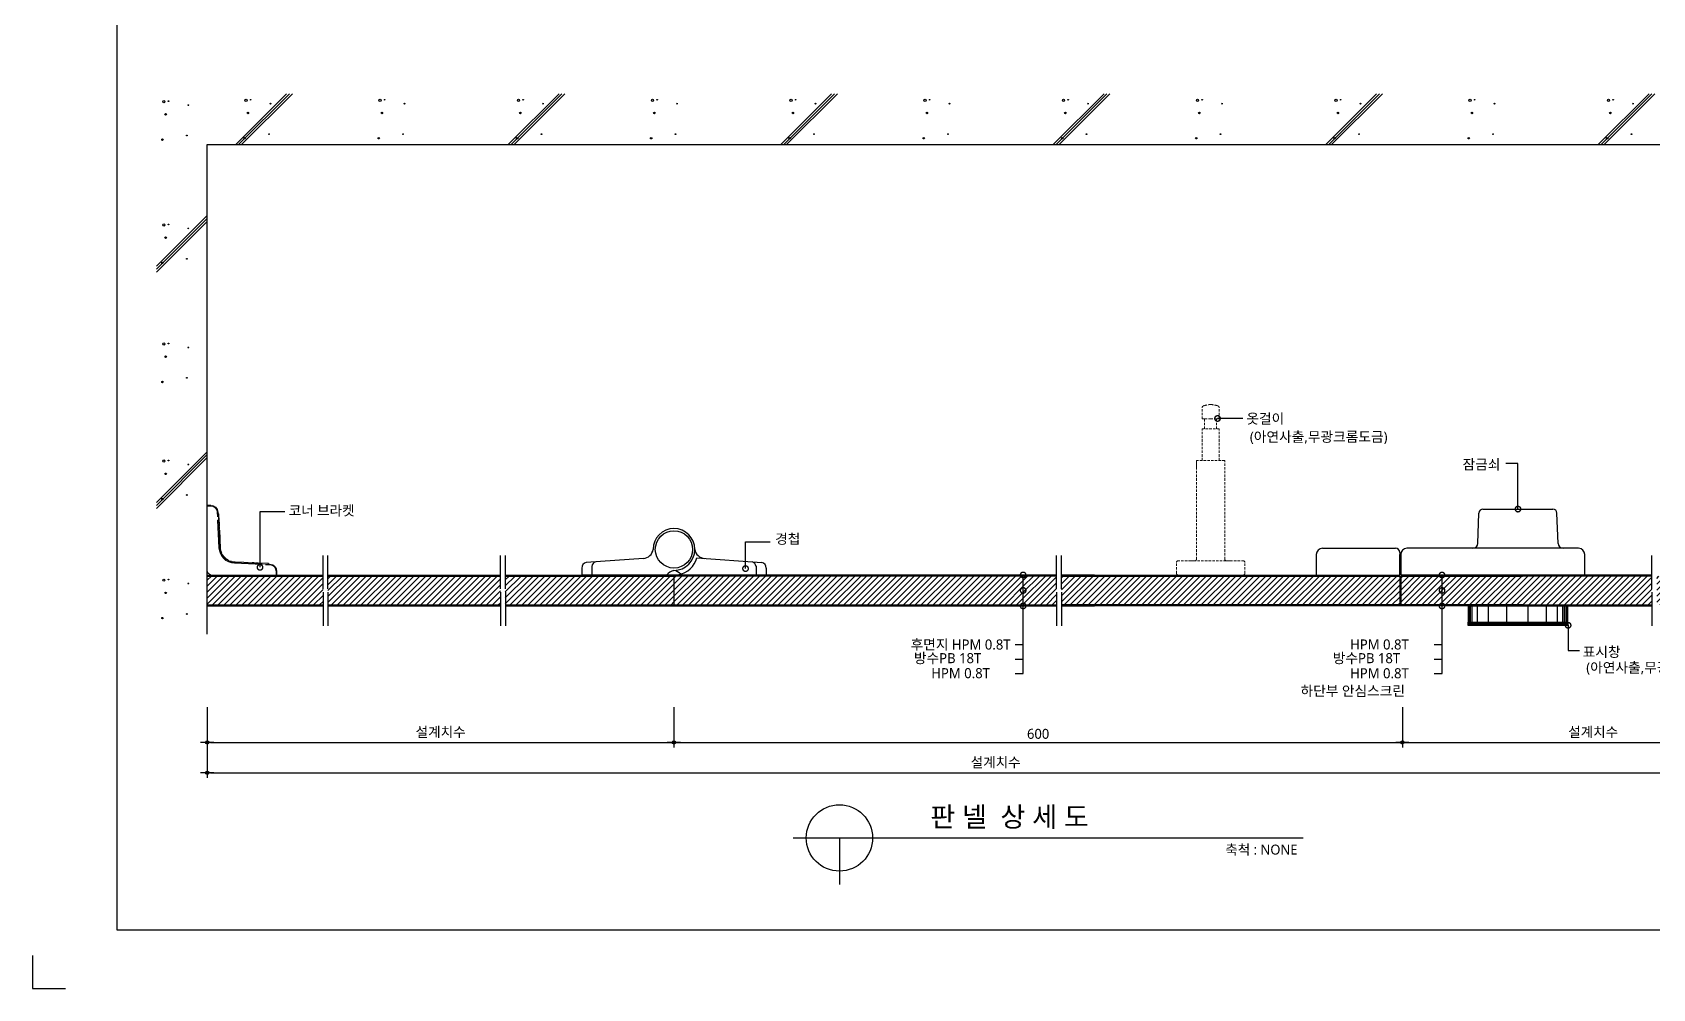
# Model space of a CAD drawing. Extents: x -256 to 8104, y -176 to 5714.
# Drawn here: x -256 to 4629, y -176 to 2705 of the extents above; entities that cross this region are included whole.
import ezdxf
from ezdxf.enums import TextEntityAlignment as Align

# ---------------------------------------------------------------- set-up
doc = ezdxf.new("R2010")
doc.units = 0
doc.header["$LTSCALE"] = 30
doc.linetypes.add('HIDDEN', pattern=[0.375, 0.25, -0.125])
doc.layers.get('0').update_dxf_attribs({"linetype": 'CONTINUOUS'})
doc.layers.get('DEFPOINTS').update_dxf_attribs({"linetype": 'CONTINUOUS'})
for name, color, linetype in [('02---제품선', 4, 'CONTINUOUS'), ('C', 2, 'CONTINUOUS'), ('DIM', 7, 'CONTINUOUS'), ('HID', 9, 'HIDDEN'), ('TIT', 3, 'CONTINUOUS'), ('경첩', 4, 'CONTINUOUS'), ('문자', 3, 'CONTINUOUS'), ('부자재', 4, 'CONTINUOUS'), ('잠금쇠(회전형)', 4, 'CONTINUOUS'), ('치수', 1, 'CONTINUOUS'), ('판넬', 2, 'CONTINUOUS'), ('해치', 8, 'CONTINUOUS')]:
    doc.layers.add(name, color=color, linetype=linetype)
doc.styles.add('돋움', font='malgun.ttf')
doc.dimstyles.new('10', dxfattribs={"dimscale": 10, "dimtxt": 3, "dimasz": 1, "dimexe": 1.5, "dimexo": 2, "dimgap": 1, "dimtad": 1, "dimdec": 0, "dimlunit": 6, "dimtxsty": '돋움', "dimblk": 'DIMDOT', "dimcen": -1, "dimdle": 1.5, "dimclrt": 3, "dimazin": 3, "dimtfac": 1, "dimtdec": 0, "dimtix": 1, "dimtmove": 2, "dimatfit": 3, "dimldrblk": 'DIMDOT', "dimarcsym": 0})
pattern_1 = [(45, (139939.411, 92.074), (-8.980256, 8.980256), [])]

# ---------------------------------------------------------------- blocks, each defined once
blk = doc.blocks.new('DIMDOT')
at = {"linetype": 'Continuous'}
blk.add_line((-2, 0), (2, 0), dxfattribs=at)
for radius in [0.5, 0.25]:
    blk.add_circle((0, 0), radius, dxfattribs=at)
blk = doc.blocks.new('*D471')
at = {"layer": 'DEFPOINTS', "color": 0}
for p in [(148592.8, 867.6), (149999.9, 867.6), (149999.9, 741.9)]:
    blk.add_point(p, dxfattribs=at)
at = {"layer": 'DIM', "color": 0, "lineweight": -2, "ltscale": 10}
for p, q in [((148592.8, 847.6), (148592.8, 726.9)), ((149999.9, 847.6), (149999.9, 726.9)), ((148602.8, 741.9), (149989.9, 741.9))]:
    blk.add_line(p, q, dxfattribs=at)
at = {"layer": 'DIM', "color": 0, "lineweight": -2, "xscale": 10, "yscale": 10, "zscale": 10, "rotation": 180}
blk.add_blockref('DIMDOT', (148592.8, 741.9), dxfattribs=at)
at = {"layer": 'DIM', "color": 0, "lineweight": -2, "xscale": 10, "yscale": 10, "zscale": 10}
blk.add_blockref('DIMDOT', (149999.9, 741.9), dxfattribs=at)
at = {"layer": 'DIM', "color": 3, "insert": (149296.4, 771.5), "char_height": 30, "attachment_point": 5, "style": '돋움'}
blk.add_mtext('설계치수', dxfattribs=at)
blk = doc.blocks.new('*D472')
at = {"layer": 'DEFPOINTS', "color": 0}
for p in [(148592.8, 867.6), (153346.7, 867.6), (153346.7, 650.4)]:
    blk.add_point(p, dxfattribs=at)
at = {"layer": 'DIM', "color": 0, "lineweight": -2, "ltscale": 10}
for p, q in [((148592.8, 847.6), (148592.8, 635.4)), ((153346.7, 847.6), (153346.7, 635.4)), ((148602.8, 650.4), (153336.7, 650.4))]:
    blk.add_line(p, q, dxfattribs=at)
at = {"layer": 'DIM', "color": 0, "lineweight": -2, "xscale": 10, "yscale": 10, "zscale": 10, "rotation": 180}
blk.add_blockref('DIMDOT', (148592.8, 650.4), dxfattribs=at)
at = {"layer": 'DIM', "color": 0, "lineweight": -2, "xscale": 10, "yscale": 10, "zscale": 10}
blk.add_blockref('DIMDOT', (153346.7, 650.4), dxfattribs=at)
at = {"layer": 'DIM', "color": 3, "insert": (150969.8, 680.1), "char_height": 30, "attachment_point": 5, "style": '돋움'}
blk.add_mtext('설계치수', dxfattribs=at)
blk = doc.blocks.new('_DOTSMALL')
at = {"color": 0, "linetype": 'ByBlock', "const_width": 0.5}
blk.add_lwpolyline([(-0.0625, 0, 1), (0.0625, 0, 1)], format="xyb", close=True, dxfattribs=at)
blk = doc.blocks.new('A$C63EC304E')
at = {"layer": '치수', "color": 1, "xscale": 2.5, "yscale": 2.5, "zscale": 2.5, "rotation": 234.3098741996962}
blk.add_blockref('_DOTSMALL', (0.31, 0.31), dxfattribs=at)
blk = doc.blocks.new('A$C2BC9653E')
at = {"layer": '치수', "xscale": 0.3333333333333333, "yscale": 0.3333333333333333, "zscale": 0.3333333333333333}
blk.add_blockref('A$C63EC304E', (0, 0), dxfattribs=at)
blk = doc.blocks.new('A$C7FC71301')
at = {"layer": '치수', "rotation": 180}
blk.add_blockref('A$C2BC9653E', (0.21, 0.21), dxfattribs=at)
blk = doc.blocks.new('A$C4A20372B')
at = {"layer": '치수'}
blk.add_blockref('A$C7FC71301', (0, 0), dxfattribs=at)
blk = doc.blocks.new('A$C566469F5')
at = {"layer": '치수'}
blk.add_blockref('A$C4A20372B', (0, 0), dxfattribs=at)
blk = doc.blocks.new('A$C7E317CD4')
at = {"layer": '해치', "xscale": 2, "yscale": 2, "zscale": 2}
blk.add_blockref('A$C566469F5', (0, 0), dxfattribs=at)
blk = doc.blocks.new('A$C601D7F27')
at = {"layer": '치수'}
blk.add_blockref('A$C7E317CD4', (0, 0), dxfattribs=at)
blk = doc.blocks.new('A$C38802C08')
at = {"layer": '치수'}
blk.add_blockref('A$C601D7F27', (0, 0), dxfattribs=at)
blk = doc.blocks.new('*D473')
at = {"layer": 'DEFPOINTS', "color": 0}
for p in [(152195.9, 867.6), (153346.7, 867.6), (153346.7, 741.9)]:
    blk.add_point(p, dxfattribs=at)
at = {"layer": 'DIM', "color": 0, "lineweight": -2, "ltscale": 10}
for p, q in [((152195.9, 847.6), (152195.9, 726.9)), ((153346.7, 847.6), (153346.7, 726.9)), ((152205.9, 741.9), (153336.7, 741.9))]:
    blk.add_line(p, q, dxfattribs=at)
at = {"layer": 'DIM', "color": 0, "lineweight": -2, "xscale": 10, "yscale": 10, "zscale": 10, "rotation": 180}
blk.add_blockref('DIMDOT', (152195.9, 741.9), dxfattribs=at)
at = {"layer": 'DIM', "color": 0, "lineweight": -2, "xscale": 10, "yscale": 10, "zscale": 10}
blk.add_blockref('DIMDOT', (153346.7, 741.9), dxfattribs=at)
at = {"layer": 'DIM', "color": 3, "insert": (152771.3, 771.5), "char_height": 30, "attachment_point": 5, "style": '돋움'}
blk.add_mtext('설계치수', dxfattribs=at)
blk = doc.blocks.new('*D474')
at = {"layer": 'DEFPOINTS', "color": 0}
for p in [(149999.9, 867.6), (152195.9, 867.6), (152195.9, 741.9)]:
    blk.add_point(p, dxfattribs=at)
at = {"layer": 'DIM', "color": 0, "lineweight": -2, "ltscale": 10}
for p, q in [((149999.9, 847.6), (149999.9, 726.9)), ((152195.9, 847.6), (152195.9, 726.9)), ((150009.9, 741.9), (152185.9, 741.9))]:
    blk.add_line(p, q, dxfattribs=at)
at = {"layer": 'DIM', "color": 0, "lineweight": -2, "xscale": 10, "yscale": 10, "zscale": 10, "rotation": 180}
blk.add_blockref('DIMDOT', (149999.9, 741.9), dxfattribs=at)
at = {"layer": 'DIM', "color": 0, "lineweight": -2, "xscale": 10, "yscale": 10, "zscale": 10}
blk.add_blockref('DIMDOT', (152195.9, 741.9), dxfattribs=at)
at = {"layer": 'DIM', "color": 3, "insert": (151097.9, 767.4), "char_height": 30, "attachment_point": 5, "style": '돋움'}
blk.add_mtext('600', dxfattribs=at)
blk = doc.blocks.new('A$C06B31977')
for p, q in [((1.26, 11.06), (1.26, 21.17)), ((1.26, 10.11), (1.26, 0))]:
    blk.add_line(p, q)
blk = doc.blocks.new('AURA_15', base_point=(148321.5, 175.8))
at = {"layer": '해치', "transparency": 33554687}
h = blk.add_hatch(dxfattribs=at)
h.set_pattern_fill('ANSI31', color=256, scale=4, style=0)
h.set_pattern_definition(pattern_1)
h.paths.add_polyline_path([(148941.8, 1194.6), (148941.8, 1204.1), (148941.8, 1242.9), (148592.8, 1242.9), (148592.8, 1156.2), (148941.8, 1156.2)])
h.paths.add_polyline_path([(148956.5, 1194.6), (148956.5, 1204.1), (148956.5, 1242.9), (149476.9, 1242.9), (149476.9, 1194.6), (149476.9, 1156.2), (148956.5, 1156.2)])
at = {"layer": '해치'}
h = blk.add_hatch(dxfattribs=at)
h.set_pattern_fill('ANSI31', color=256, scale=4)
h.set_pattern_definition(pattern_1)
h.paths.add_polyline_path([(149999.9, 1156.2), (149999.9, 1242.9), (149491.5, 1242.9), (149491.5, 1156.2)])
at = {"layer": '해치', "transparency": 33554687}
h = blk.add_hatch(dxfattribs=at)
h.set_pattern_fill('ANSI31', color=256, scale=4)
h.set_pattern_definition(pattern_1)
h.paths.add_polyline_path([(149999.9, 1242.9), (149999.9, 1156.2), (151052.9, 1156.2), (151052.9, 1197.5, -0.610943), (151051.2, 1200.8, -0.241509), (151052.9, 1201.6), (151052.9, 1242.9)])
h = blk.add_hatch(dxfattribs=at)
h.set_pattern_fill('ANSI31', color=256, scale=4)
h.set_pattern_definition(pattern_1)
h.paths.add_polyline_path([(151153.6, 1242.9), (151052.9, 1242.9), (151052.9, 1201.6, -0.610943), (151054.6, 1198.3, -0.241509), (151052.9, 1197.5), (151052.9, 1156.2), (151153.6, 1156.2)])
h = blk.add_hatch(dxfattribs=at)
h.set_pattern_fill('ANSI31', color=256, scale=4)
h.set_pattern_definition(pattern_1)
h.paths.add_polyline_path([(152187.9, 1156.2), (152187.9, 1242.9), (151267.8, 1242.9), (151168.2, 1242.9), (151168.2, 1204.1), (151168.2, 1194.6), (151168.2, 1156.2), (151267.8, 1156.2)])
h = blk.add_hatch(dxfattribs=at)
h.set_pattern_fill('ANSI31', color=256, scale=4, style=0)
h.set_pattern_definition(pattern_1)
h.paths.add_polyline_path([(152962.8, 1194.6), (152962.8, 1204.1), (152962.8, 1242.9), (153346.7, 1242.9), (153346.7, 1156.2), (152962.8, 1156.2)])
edge = h.paths.add_edge_path()
edge.add_line((152948.2, 1194.6), (152948.2, 1204.1))
edge.add_line((152948.2, 1204.1), (152948.2, 1242.9))
edge.add_line((152948.2, 1242.9), (152315.7, 1242.9))
edge.add_line((152315.7, 1242.9), (152315.7, 1201.6))
edge.add_arc((152315.7, 1199.6), 2.08, -35.6901, 90, ccw=False)
edge.add_arc((152315.7, 1199.6), 2.08, 270, 324.3099, ccw=False)
edge.add_line((152315.7, 1197.5), (152315.7, 1156.2))
edge.add_line((152315.7, 1156.2), (152948.2, 1156.2))
edge.add_line((152948.2, 1156.2), (152948.2, 1194.6))
h.paths.add_polyline_path([(152190.9, 1242.9), (152190.9, 1156.2), (152315.7, 1156.2), (152315.7, 1197.5, -0.610943), (152314, 1200.8, -0.241509), (152315.7, 1201.6), (152315.7, 1242.9)])
h.paths.add_polyline_path([(153764.4, 1242.9), (153346.7, 1242.9), (153346.7, 1156.2), (153764.4, 1156.2)])
for p, q in [((148592.8, 2543.2), (153764.4, 2543.2)), ((148592.8, 1068.2), (148592.8, 2543.2))]:
    blk.add_line(p, q)
at = {"color": 2}
for p, q in [((149999.9, 1246.2), (149999.9, 1152.9)), ((152187.9, 1242.9), (152187.9, 1156.2)), ((152190.9, 1242.9), (152190.9, 1156.2)), ((148065.6, 100), (148065.6, 0)), ((148065.6, 100), (148065.6, 0)), ((148065.6, 100), (148065.6, 0)), ((148065.6, 100), (148065.6, 0)), ((148065.6, 0), (148165.6, 0))]:
    blk.add_line(p, q, dxfattribs=at)
for points in [[(148320.8, 5714.2), (155573.1, 5714.2), (155573.1, 175.8), (148320.8, 175.8)], [(148320.8, 5714.2), (155573.1, 5714.2), (155573.1, 175.8), (148320.8, 175.8)], [(148320.8, 5714.2), (156302.7, 5714.2), (156302.7, 175.8), (148320.8, 175.8)]]:
    blk.add_lwpolyline(points, close=True, dxfattribs=at)
at = {"layer": '02---제품선'}
for p, q in [((152423.6, 1341.3), (152426.7, 1432.7)), ((152439.1, 1444.7), (152649.7, 1444.7)), ((152665.3, 1341.3), (152662.1, 1432.7)), ((151955.2, 1326.9), (152175.5, 1326.9)), ((152395.6, 1326.9), (152209.5, 1326.9)), ((152408.6, 1326.9), (152395.6, 1326.9)), ((152680.3, 1326.9), (152408.6, 1326.9)), ((152727.4, 1326.9), (152680.3, 1326.9)), ((151936.6, 1308.2), (151936.6, 1246.2)), ((152187.9, 1314.5), (152187.9, 1246.2)), ((152187.9, 1246.2), (152187.9, 1308.2)), ((152190.9, 1308.2), (152190.9, 1246.2)), ((152746, 1246.2), (152746, 1308.2)), ((151936.6, 1246.2), (152187.9, 1246.2)), ((152746, 1246.2), (152190.9, 1246.2))]:
    blk.add_line(p, q, dxfattribs=at)
for centre, radius, start, end in [((152439.1, 1432.3), 12.4, 90, 178), ((152649.7, 1432.3), 12.4, 2, 90), ((151955.2, 1308.2), 18.6, 90, 180), ((152175.5, 1314.5), 12.4, 0, 90), ((152209.5, 1308.2), 18.6, 90, 180), ((152408.6, 1341.9), 15, 270, 358), ((152680.3, 1341.9), 15, 182, 270), ((152727.4, 1308.2), 18.6, 0, 90)]:
    blk.add_arc(centre, radius, start, end, dxfattribs=at)
at = {"layer": 'C'}
for p, q in [((148592.8, 1242.9), (148941.8, 1242.9)), ((148956.5, 1242.9), (149476.9, 1242.9)), ((149491.5, 1242.9), (149999.9, 1242.9)), ((151153.6, 1242.9), (149999.9, 1242.9)), ((151168.2, 1242.9), (152187.9, 1242.9)), ((151267.8, 1242.9), (151168.2, 1242.9)), ((152190.9, 1242.9), (152557.9, 1242.9)), ((152948.2, 1242.9), (152557.9, 1242.9)), ((148592.8, 1156.2), (148941.8, 1156.2)), ((148956.5, 1156.2), (149476.9, 1156.2)), ((149491.5, 1156.2), (150016.2, 1156.2)), ((149999.9, 1156.2), (151153.6, 1156.2)), ((152187.9, 1156.2), (151168.2, 1156.2)), ((151168.2, 1156.2), (151267.8, 1156.2)), ((152557.9, 1156.2), (152190.9, 1156.2)), ((152557.9, 1156.2), (152948.2, 1156.2))]:
    blk.add_line(p, q, dxfattribs=at)
at = {"layer": 'HID', "lineweight": 15}
for p, q in [((151592, 1716.3), (151592, 1751.9)), ((151592, 1716.3), (151599.9, 1716.3)), ((151599.9, 1716.3), (151617.9, 1716.3)), ((151599.9, 1716.3), (151599.9, 1686.5)), ((151636, 1716.3), (151617.9, 1716.3)), ((151643.9, 1716.3), (151636, 1716.3)), ((151636, 1716.3), (151636, 1686.5)), ((151643.9, 1716.3), (151643.9, 1751.9)), ((151592, 1591.5), (151592, 1686.5)), ((151643.9, 1686.5), (151592, 1686.5)), ((151643.9, 1591.5), (151643.9, 1686.5)), ((151660.6, 1591.5), (151575.2, 1591.5)), ((151575.2, 1567.8), (151575.2, 1591.5)), ((151575.2, 1293.9), (151575.2, 1591.5)), ((151660.6, 1293.9), (151660.6, 1591.5)), ((151514.7, 1251.2), (151514.7, 1283.9)), ((151570.2, 1288.9), (151519.7, 1288.9)), ((151675.6, 1288.9), (151560.2, 1288.9)), ((151665.6, 1288.9), (151716.2, 1288.9)), ((151721.2, 1251.2), (151721.2, 1283.9)), ((151716.2, 1246.2), (151519.7, 1246.2)), ((152269.5, 1246.2), (152301.2, 1246.2)), ((152301.2, 1246.2), (152491.2, 1246.2))]:
    blk.add_line(p, q, dxfattribs=at)
for centre, radius, start, end in [((151622.9, 1674.5), 85.6, 93.3455, 106.4545), ((151612.9, 1674.5), 85.6, 73.5455, 86.6545), ((151600.7, 1746.7), 10.2, 101.3021, 148.9655), ((151635.2, 1746.7), 10.2, 31.0345, 78.6979), ((151519.7, 1283.9), 5, 90, 180), ((151570.2, 1293.9), 5, 270, 0), ((151665.6, 1293.9), 5, 180, 270), ((151716.2, 1283.9), 5, 0, 90), ((151519.7, 1251.2), 5, 180, 270), ((151716.2, 1251.2), 5, 270, 0)]:
    blk.add_arc(centre, radius, start, end, dxfattribs=at)
at = {"layer": 'TIT', "color": 7}
for p, q in [((150358.9, 454), (151896.7, 454)), ((150498.9, 454), (150498.9, 314))]:
    blk.add_line(p, q, dxfattribs=at)
blk.add_circle((150498.9, 454), 100, dxfattribs=at)
at = {"layer": '경첩', "color": 4, "linetype": 'Continuous', "lineweight": 15}
for p, q in [((148592.8, 1456.2), (148603.5, 1456.2)), ((148592.8, 1453.9), (148592.8, 1456.2)), ((148592.8, 1433.8), (148592.8, 1453.9)), ((148603.5, 1453.9), (148592.8, 1453.9)), ((148592.8, 1430.6), (148592.8, 1432.9)), ((148592.8, 1430.6), (148592.8, 1260.2)), ((148603.5, 1453.9), (148603.5, 1456.2)), ((148623.7, 1421.7), (148623, 1435.2)), ((148625.4, 1435.3), (148626.5, 1412)), ((148627.1, 1430.7), (148625.6, 1429.2)), ((148628.2, 1425.1), (148625.9, 1422.9)), ((148628.2, 1425.1), (148629.4, 1399.9)), ((148628.1, 1328.1), (148624.1, 1411.9)), ((148626.5, 1412), (148630.4, 1328.2)), ((148629.4, 1399.9), (148627.1, 1397.7)), ((148629.7, 1393.6), (148627.4, 1391.4)), ((148629.8, 1390.5), (148627.6, 1388.2)), ((148630.1, 1384.2), (148627.9, 1381.9)), ((148630.3, 1381), (148628, 1378.8)), ((148629.8, 1390.5), (148630.1, 1384.2)), ((148630.3, 1381), (148631.5, 1354.2)), ((148631.5, 1354.2), (148629.3, 1352)), ((148631.5, 1354.2), (148629.3, 1351.9)), ((148631.7, 1350.2), (148629.5, 1348)), ((148631.8, 1348), (148629.6, 1345.8)), ((148632.2, 1339.4), (148630, 1337.2)), ((148632.3, 1338.5), (148630, 1336.2)), ((148632.4, 1335.3), (148630.2, 1333.1)), ((148632.5, 1334.4), (148630.2, 1332.2)), ((148632.9, 1325.9), (148630.8, 1323.8)), ((148633.2, 1323.8), (148631.2, 1321.8)), ((148631.5, 1354.2), (148631.7, 1350.2)), ((148631.8, 1348), (148632.2, 1339.4)), ((148633.9, 1320.3), (148631.9, 1318.4)), ((148632, 1318.4), (148633.9, 1320.3)), ((148632.2, 1339.4), (148632.3, 1338.5)), ((148632.3, 1338.5), (148632.4, 1335.3)), ((148632.4, 1335.3), (148632.5, 1334.4)), ((148632.5, 1334.4), (148632.7, 1328.3)), ((148635.3, 1315.4), (148633.5, 1313.6)), ((148636.8, 1311.7), (148635.1, 1309.9)), ((148637.9, 1309.5), (148636.2, 1307.8)), ((148640.4, 1305.4), (148638.8, 1303.7)), ((148641.8, 1303.5), (148640.2, 1301.8)), ((148652, 1293.8), (148650.3, 1292.2)), ((148654, 1292.6), (148652.3, 1290.9)), ((148658.3, 1290.3), (148656.5, 1288.5)), ((148660.6, 1289.3), (148658.8, 1287.5)), ((148665.5, 1287.6), (148663.7, 1285.7)), ((148758.5, 1277.5), (148674.7, 1281.5)), ((148674.8, 1283.8), (148758.6, 1279.9)), ((148674.9, 1286.1), (148677.2, 1286)), ((148674.9, 1286.1), (148730.8, 1283.5)), ((148677.2, 1286), (148674.9, 1283.8)), ((148730.8, 1283.5), (148728.5, 1281.3)), ((148737.1, 1283.2), (148734.8, 1281)), ((148740.2, 1283.1), (148738, 1280.8)), ((148746.5, 1282.8), (148744.3, 1280.5)), ((148746.5, 1282.8), (148776.5, 1281.4)), ((148758.6, 1279.9), (148781.9, 1278.8)), ((148781.8, 1276.4), (148768.3, 1277.1)), ((148777.3, 1280.6), (148775.8, 1279.1)), ((148777.3, 1280.6), (148776.5, 1281.4)), ((148606.8, 1246.2), (148777.1, 1246.2)), ((148779.5, 1246.2), (148777.1, 1246.2)), ((148800.5, 1246.2), (148780.4, 1246.2)), ((148800.5, 1246.2), (148800.5, 1256.9)), ((148800.5, 1256.9), (148802.8, 1256.9)), ((148802.8, 1246.2), (148800.5, 1246.2)), ((148802.8, 1256.9), (148802.8, 1246.2))]:
    blk.add_line(p, q, dxfattribs=at)
at = {"layer": '경첩', "color": 4, "linetype": 'Continuous', "lineweight": 15, "flags": 128}
for points in [[(148623, 1435.2), (148623.5, 1435.2), (148623.9, 1435.3), (148624.3, 1435.3), (148624.7, 1435.3), (148625, 1435.3), (148625.2, 1435.3), (148625.3, 1435.3), (148625.4, 1435.3)], [(148628, 1429.9), (148627.8, 1430.1), (148627.6, 1430.2), (148627.5, 1430.4), (148627.4, 1430.5), (148627.3, 1430.6), (148627.2, 1430.6), (148627.2, 1430.7), (148627.1, 1430.7)], [(148628, 1429.9), (148628, 1428.9), (148628.1, 1427.8), (148628.1, 1426.5), (148628.2, 1425.1)], [(148626.5, 1412), (148626.4, 1412), (148626.3, 1412), (148626.1, 1412), (148625.8, 1412), (148625.4, 1411.9), (148625, 1411.9), (148624.6, 1411.9), (148624.1, 1411.9)], [(148629.4, 1399.9), (148629.4, 1398.7), (148629.5, 1397.5), (148629.5, 1396.4), (148629.6, 1395.5), (148629.6, 1394.7), (148629.6, 1394.1), (148629.7, 1393.7), (148629.7, 1393.6)], [(148630.4, 1328.2), (148630.4, 1328.2), (148630.2, 1328.2), (148630, 1328.2), (148629.7, 1328.2), (148629.4, 1328.2), (148629, 1328.2), (148628.5, 1328.1), (148628.1, 1328.1)], [(148631.5, 1354.2), (148631.5, 1354.2), (148631.5, 1354.2)], [(148631.7, 1350.2), (148631.7, 1349.5), (148631.8, 1348.8), (148631.8, 1348)], [(148632.9, 1325.9), (148633.1, 1324.3), (148633.2, 1323.8)], [(148633.9, 1320.3), (148633.9, 1320.3), (148633.9, 1320.3)], [(148674.8, 1283.8), (148674.8, 1283.8), (148674.8, 1283.6), (148674.8, 1283.4), (148674.8, 1283.1), (148674.8, 1282.8), (148674.8, 1282.4), (148674.7, 1281.9), (148674.7, 1281.5)], [(148730.8, 1283.5), (148731.8, 1283.5), (148732.9, 1283.4), (148733.9, 1283.4), (148734.8, 1283.3), (148735.6, 1283.3), (148736.2, 1283.3), (148736.7, 1283.2), (148737, 1283.2), (148737.1, 1283.2)], [(148740.2, 1283.1), (148740.3, 1283.1), (148740.7, 1283), (148741.3, 1283), (148742.1, 1283), (148743, 1282.9), (148744.1, 1282.9), (148745.3, 1282.8), (148746.5, 1282.8)], [(148758.6, 1279.9), (148758.6, 1279.8), (148758.6, 1279.7), (148758.6, 1279.5), (148758.5, 1279.2), (148758.5, 1278.8), (148758.5, 1278.4), (148758.5, 1278), (148758.5, 1277.5)], [(148781.8, 1276.4), (148781.8, 1276.9), (148781.8, 1277.3), (148781.9, 1277.7), (148781.9, 1278.1), (148781.9, 1278.4), (148781.9, 1278.6), (148781.9, 1278.7), (148781.9, 1278.8)]]:
    blk.add_lwpolyline(points, dxfattribs=at)
at = {"layer": '경첩', "color": 4, "linetype": 'Continuous', "lineweight": 15}
for centre, radius, start, end in [((148603.5, 1434.3), 21.9, 2.6983, 90), ((148603.5, 1434.3), 19.6, 2.6983, 90), ((148677, 1330.4), 49, 182.6983, 267.3017), ((148677, 1330.4), 46.7, 182.6983, 267.3017), ((148677, 1330.4), 44.3, 182.6983, 185.9088), ((148677, 1330.4), 44.3, 188.6056, 193.1623), ((148677, 1330.4), 44.3, 193.2431, 199.766), ((148677, 1330.4), 44.3, 199.766, 204.9948), ((148677, 1330.4), 44.3, 208.1736, 214.3849), ((148677, 1330.4), 44.3, 214.3855, 217.4388), ((148677, 1330.4), 44.3, 217.4392, 235.6151), ((148677, 1330.4), 44.3, 235.6142, 238.7009), ((148677, 1330.4), 44.3, 238.7002, 245.0052), ((148677, 1330.4), 44.3, 248.2494, 255.0002), ((148677, 1330.4), 44.3, 255, 267.3017), ((148780.9, 1256.9), 19.6, 0, 87.3017), ((148780.9, 1256.9), 21.9, 0, 87.3017), ((148606.8, 1260.2), 14, 180, 270)]:
    blk.add_arc(centre, radius, start, end, dxfattribs=at)
at = {"layer": '부자재'}
for p, q in [((149907.7, 1296.3), (149734.9, 1284.2)), ((149751.9, 1272.4), (149751.9, 1246.2)), ((150068.7, 1298.2), (150264.6, 1284.3)), ((150248, 1272.4), (150248, 1246.2)), ((149721.9, 1268.3), (149721.9, 1246.2)), ((149999.9, 1246.2), (149721.9, 1246.2)), ((150014.1, 1246.2), (150278, 1246.2)), ((150278, 1268.3), (150278, 1246.2))]:
    blk.add_line(p, q, dxfattribs=at)
at = {"layer": '부자재', "color": 1}
blk.add_circle((149999.9, 1323.2), 56.2, dxfattribs=at)
at = {"layer": '부자재'}
for centre, radius, start, end in [((149999.9, 1323.2), 63, 270, 180), ((149906.2, 1327.3), 31, 272.9231, 352.4724), ((150093.7, 1327.3), 31, 187.5276, 267.0769), ((149738.7, 1267.8), 16.8, 101.7765, 181.6712), ((149772.3, 1266.7), 21.2, 113.4077, 164.5497), ((150002.1, 1314.8), 68.6, 280.084, 345.9792), ((150227.5, 1266.7), 21.2, 15.4503, 67.3004), ((150261.2, 1267.8), 16.8, 358.3288, 78.2235), ((150008.5, 1221.6), 39.5, 102.5267, 141.5475), ((149991.3, 1221.6), 39.5, 43.1003, 77.4733)]:
    blk.add_arc(centre, radius, start, end, dxfattribs=at)
at = {"layer": '잠금쇠(회전형)', "linetype": 'Continuous', "lineweight": 15}
for p, q in [((152394.2, 1152.2), (152694.6, 1152.2)), ((152394.2, 1152.2), (152394.2, 1103.9)), ((152395.1, 1152.2), (152395.1, 1103.9)), ((152694.6, 1152.2), (152694.6, 1103.9)), ((152393.2, 1103.9), (152695.6, 1103.9)), ((152393.2, 1094.6), (152393.2, 1103.9)), ((152393.2, 1094.9), (152695.6, 1094.9)), ((152695.6, 1094.6), (152695.6, 1103.9))]:
    blk.add_line(p, q, dxfattribs=at)
at = {"layer": '치수'}
for p, q in [((151714.9, 1717.8), (151638.8, 1717.8)), ((152544.4, 1581.9), (152507.8, 1581.9)), ((152544.4, 1444.7), (152544.4, 1581.9)), ((148752.3, 1437.9), (148826.4, 1437.9)), ((148752.3, 1269.5), (148752.3, 1437.9)), ((150215.5, 1265.5), (150215.5, 1346.4)), ((150215.5, 1346.4), (150289.7, 1346.4)), ((151052.9, 949.7), (151052.9, 1246.2)), ((152315.7, 949.7), (152315.7, 1246.2)), ((152695.6, 1094.6), (152695.6, 1018.9)), ((151029.1, 1036.4), (151052.9, 1036.4)), ((152291.9, 1036.4), (152315.7, 1036.4)), ((151029.1, 992.9), (151052.9, 992.9)), ((152291.9, 992.9), (152315.7, 992.9)), ((152695.6, 1018.9), (152729.9, 1018.9)), ((151029.1, 949.7), (151052.9, 949.7)), ((152291.9, 949.7), (152315.7, 949.7))]:
    blk.add_line(p, q, dxfattribs=at)
at = {"layer": '판넬', "color": 1}
for p, q in [((148592.8, 1246.2), (148941.8, 1246.2)), ((148956.5, 1246.2), (149476.9, 1246.2)), ((149491.5, 1246.2), (149979.5, 1246.2)), ((151153.6, 1246.2), (149999.9, 1246.2)), ((151168.2, 1246.2), (152185.9, 1246.2)), ((151267.8, 1246.2), (151168.2, 1246.2)), ((152195.9, 1246.2), (152557.9, 1246.2)), ((152948.2, 1246.2), (152557.9, 1246.2)), ((148592.8, 1152.9), (148941.8, 1152.9)), ((148956.5, 1152.9), (149476.9, 1152.9)), ((149491.5, 1152.9), (150019.5, 1152.9)), ((149999.9, 1152.9), (151153.6, 1152.9)), ((152190.9, 1152.9), (151168.2, 1152.9)), ((151168.2, 1152.9), (151267.8, 1152.9)), ((152557.9, 1152.9), (152190.9, 1152.9)), ((152557.9, 1152.9), (152948.2, 1152.9))]:
    blk.add_line(p, q, dxfattribs=at)
at = {"layer": '해치'}
for p, q in [((148678.7, 2543.2), (148831.8, 2696.4)), ((148696.4, 2543.2), (148849.5, 2696.4)), ((149500.3, 2543.2), (149653.4, 2696.4)), ((149517.9, 2543.2), (149671.1, 2696.4)), ((150321.9, 2543.2), (150475, 2696.4)), ((150339.5, 2543.2), (150492.6, 2696.4)), ((151143.4, 2543.2), (151296.6, 2696.4)), ((151161.1, 2543.2), (151314.2, 2696.4)), ((151965, 2543.2), (152118.1, 2696.4)), ((151982.7, 2543.2), (152135.8, 2696.4)), ((152786.6, 2543.2), (152939.7, 2696.4)), ((152804.2, 2543.2), (152957.4, 2696.4)), ((148439.7, 2176.4), (148592.8, 2329.5)), ((148439.7, 2158.7), (148592.8, 2311.8)), ((148439.7, 1464.7), (148592.8, 1617.8)), ((148439.7, 1447.1), (148592.8, 1600.2)), ((152397, 1152.2), (152397, 1103.9)), ((152400, 1152.2), (152400, 1103.9)), ((152405.2, 1152.2), (152405.2, 1103.9)), ((152421.4, 1152.2), (152421.4, 1103.9)), ((152454.8, 1152.2), (152454.8, 1103.9)), ((152510.3, 1152.2), (152510.3, 1103.9)), ((152574, 1152.2), (152574, 1103.9)), ((152629.6, 1152.2), (152629.6, 1103.9)), ((152662.9, 1152.2), (152662.9, 1103.9)), ((152679.2, 1152.2), (152679.2, 1103.9)), ((152683.7, 1152.2), (152683.7, 1103.9)), ((152688.9, 1152.2), (152688.9, 1103.9)), ((152691.9, 1152.2), (152691.9, 1103.9)), ((152693.8, 1152.2), (152693.8, 1103.9)), ((152393.2, 1100.8), (152695.6, 1100.8)), ((152393.2, 1099.3), (152695.6, 1099.3)), ((152393.2, 1097.7), (152695.6, 1097.7)), ((152393.2, 1096.8), (152695.6, 1096.8)), ((152393.2, 1095.8), (152695.6, 1095.8)), ((152393.2, 1094.6), (152695.6, 1094.6))]:
    blk.add_line(p, q, dxfattribs=at)
at = {"layer": '해치', "color": 2}
for p, q in [((148687.5, 2543.2), (148840.7, 2696.4)), ((149509.1, 2543.2), (149662.2, 2696.4)), ((150330.7, 2543.2), (150483.8, 2696.4)), ((151152.3, 2543.2), (151305.4, 2696.4)), ((151973.8, 2543.2), (152127, 2696.4)), ((152795.4, 2543.2), (152948.5, 2696.4)), ((148439.7, 2167.5), (148592.8, 2320.7)), ((148439.7, 1455.9), (148592.8, 1609))]:
    blk.add_line(p, q, dxfattribs=at)
at = {"layer": '해치'}
for centre, radius in [((148461.8, 2672.4), 3.36), ((148475.7, 2674), 1.12), ((148535.7, 2662.1), 1.12), ((148709.7, 2676.8), 3.36), ((148715.3, 2638.5), 2.24), ((148723.6, 2678.4), 1.12), ((148783.5, 2666.4), 1.12), ((149113.7, 2676.8), 3.36), ((149119.3, 2638.5), 2.24), ((149127.6, 2678.4), 1.12), ((149187.6, 2666.4), 1.12), ((149531.2, 2676.8), 3.36), ((149536.8, 2638.5), 2.24), ((149545.1, 2678.4), 1.12), ((149605.1, 2666.4), 1.12), ((149935.2, 2676.8), 3.36), ((149940.8, 2638.5), 2.24), ((149949.1, 2678.4), 1.12), ((150009.1, 2666.4), 1.12), ((150352.8, 2676.8), 3.36), ((150358.4, 2638.5), 2.24), ((150366.7, 2678.4), 1.12), ((150426.7, 2666.4), 1.12), ((150756.8, 2676.8), 3.36), ((150762.4, 2638.5), 2.24), ((150770.7, 2678.4), 1.12), ((150830.7, 2666.4), 1.12), ((151174.4, 2676.8), 3.36), ((151180, 2638.5), 2.24), ((151188.3, 2678.4), 1.12), ((151248.3, 2666.4), 1.12), ((151578.4, 2676.8), 3.36), ((151584, 2638.5), 2.24), ((151592.3, 2678.4), 1.12), ((151652.3, 2666.4), 1.12), ((151996, 2676.8), 3.36), ((152001.6, 2638.5), 2.24), ((152009.8, 2678.4), 1.12), ((152069.8, 2666.4), 1.12), ((152400, 2676.8), 3.36), ((152405.6, 2638.5), 2.24), ((152413.9, 2678.4), 1.12), ((152473.9, 2666.4), 1.12), ((152817.5, 2676.8), 3.36), ((152823.1, 2638.5), 2.24), ((152831.4, 2678.4), 1.12), ((152891.4, 2666.4), 1.12), ((148467.4, 2634.1), 2.24), ((148457.8, 2558), 2.24), ((148531.2, 2570.3), 1.12), ((148705.6, 2562.4), 2.24), ((148779.1, 2574.7), 1.12), ((149109.7, 2562.4), 2.24), ((149183.1, 2574.7), 1.12), ((149527.2, 2562.4), 2.24), ((149600.6, 2574.7), 1.12), ((149931.2, 2562.4), 2.24), ((150004.7, 2574.7), 1.12), ((150348.8, 2562.4), 2.24), ((150422.2, 2574.7), 1.12), ((150752.8, 2562.4), 2.24), ((150826.2, 2574.7), 1.12), ((151170.4, 2562.4), 2.24), ((151243.8, 2574.7), 1.12), ((151574.4, 2562.4), 2.24), ((151647.8, 2574.7), 1.12), ((151991.9, 2562.4), 2.24), ((152065.4, 2574.7), 1.12), ((152395.9, 2562.4), 2.24), ((152469.4, 2574.7), 1.12), ((152813.5, 2562.4), 2.24), ((152886.9, 2574.7), 1.12), ((148461.8, 2301.1), 3.36), ((148475.7, 2302.7), 1.12), ((148467.4, 2262.8), 2.24), ((148535.7, 2290.7), 1.12), ((148531.2, 2199), 1.12), ((148457.8, 2186.7), 2.24), ((148461.8, 1942.4), 3.36), ((148467.4, 1904.1), 2.24), ((148475.7, 1944), 1.12), ((148535.7, 1932), 1.12), ((148457.8, 1828), 2.24), ((148531.2, 1840.3), 1.12), ((148461.8, 1589.5), 3.36), ((148475.7, 1591), 1.12), ((148535.7, 1579.1), 1.12), ((148467.4, 1551.1), 2.24), ((148457.8, 1475), 2.24), ((148531.2, 1487.3), 1.12), ((148461.8, 1230.8), 3.36), ((148475.7, 1232.3), 1.12), ((148535.7, 1220.4), 1.12), ((148467.4, 1192.4), 2.24), ((148531.2, 1128.7), 1.12), ((148457.8, 1116.3), 2.24)]:
    blk.add_circle(centre, radius, dxfattribs=at)
at = {"xscale": 10, "yscale": 10, "zscale": 10}
for p in [(148929.3, 1093.5), (148943.9, 1093.5), (149464.4, 1093.5), (149479, 1093.5), (151141, 1093.5), (151155.7, 1093.5), (152935.6, 1093.5)]:
    blk.add_blockref('A$C06B31977', p, dxfattribs=at)
at = {"layer": '치수', "xscale": 20, "yscale": 20, "zscale": 20}
for p in [(148747.6, 1265), (150211.4, 1261.3)]:
    blk.add_blockref('A$C38802C08', p, dxfattribs=at)
at = {"layer": '해치', "yscale": 20, "zscale": 20}
for p, xscale in [((151643, 1713.6), -20), ((152540.3, 1440.6), 20), ((152691.5, 1090.4), 20)]:
    blk.add_blockref('A$C38802C08', p, dxfattribs=dict(at, xscale=xscale))
at = {"layer": '해치', "xscale": 20, "yscale": 20, "zscale": 20, "rotation": 90}
for p in [(151056.9, 1242.1), (152319.7, 1242.1), (151057, 1195.4), (152319.9, 1195.4), (151056.9, 1148.7), (152319.7, 1148.7)]:
    blk.add_blockref('A$C38802C08', p, dxfattribs=at)
at = {"layer": 'TIT', "style": '돋움'}
blk.add_text('판 넬  상 세 도', height=60, dxfattribs=at).set_placement((151250.7, 487.6), align=Align.RIGHT)
blk.add_text('축척 : NONE', height=30, dxfattribs=at).set_placement((151662.1, 403.8))
at = {"layer": '문자', "style": '돋움'}
for s, height, p in [('옷걸이', 30.34, (151782.7, 1717.7)), ('(아연사출,무광크롬도금)', 30.337, (151943.8, 1661.3)), ('잠금쇠', 30.34, (152434.6, 1579.6)), ('후면지 HPM 0.8T', 30.337, (150864.1, 1037.2)), ('HPM 0.8T', 30.34, (152126.9, 1036.9)), ('표시창', 30.34, (152796.8, 1015)), ('방수PB 18T', 30.34, (150824.9, 996)), ('방수PB 18T', 30.34, (152087.8, 996)), ('(아연사출,무광크롬도금)', 30.337, (152957.9, 966.1)), ('HPM 0.8T', 30.34, (150864.1, 950.4)), ('HPM 0.8T', 30.34, (152126.9, 950.1)), ('하단부 안심스크린', 30.34, (152046.5, 897.3))]:
    blk.add_text(s, height=height, dxfattribs=at).set_placement(p, align=Align.MIDDLE)
for s, p in [('코너 브라켓', (148838.6, 1425.6)), ('경첩', (150305.3, 1340.1))]:
    blk.add_text(s, height=30, dxfattribs=at).set_placement(p)
at = {"layer": 'DIM', "ltscale": 10}
for base, p1, p2, text, picture, middle in [((149999.9, 741.9), (148592.8, 867.6), (149999.9, 867.6), '설계치수', '*D471', (149296.4, 771.5)), ((153346.7, 650.4), (148592.8, 867.6), (153346.7, 867.6), '설계치수', '*D472', (150969.8, 680.1)), ((152195.9, 741.9), (149999.9, 867.6), (152195.9, 867.6), '600', '*D474', (151097.9, 767.4)), ((153346.7, 741.9), (152195.9, 867.6), (153346.7, 867.6), '설계치수', '*D473', (152771.3, 771.5))]:
    dim = blk.add_linear_dim(base=base, p1=p1, p2=p2, text=text, dimstyle='10', override={"dimtxsty": '돋움'}, dxfattribs=at)
    dim.commit()
    dim.dimension.update_dxf_attribs({"geometry": picture, "text_midpoint": middle})

msp = doc.modelspace()

# ---------------------------------------------------------------- block references
msp.add_blockref('AURA_15', (0, 0))

doc.saveas('drawing.dxf')
